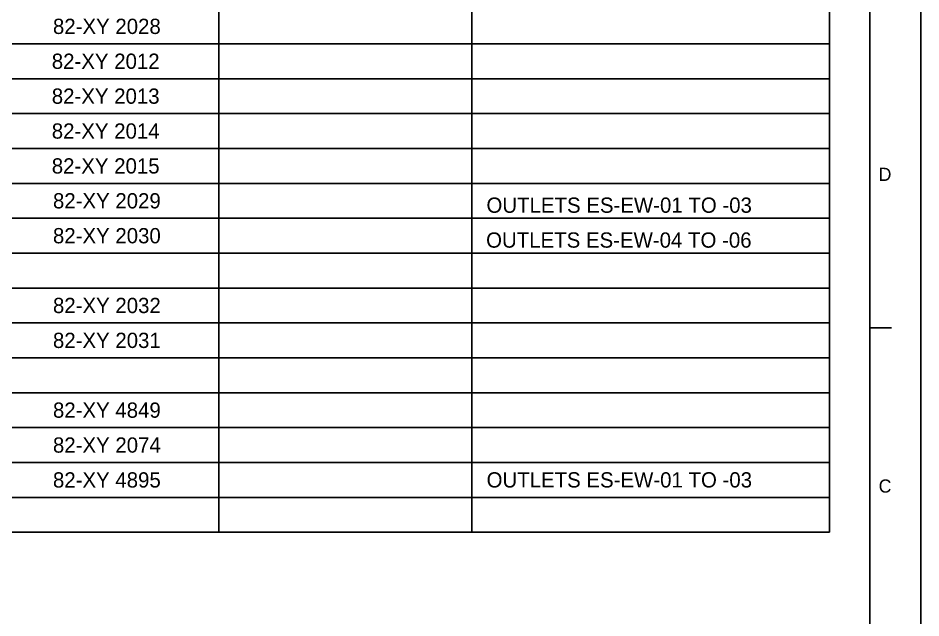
# Model space of a CAD drawing. Extents: x 0 to 841, y 0 to 594.
# Drawn here: x 634 to 841, y 160.3 to 297.9 of the extents above; entities that cross this region are included whole.
import ezdxf

# ---------------------------------------------------------------- set-up
doc = ezdxf.new("R2010")
doc.units = 0
for name, color, linetype in [('01-LIN-025-A', 7, 'Continuous'), ('09-LIN-050-B', 7, 'Continuous'), ('12-LIN-100-A', 7, 'Continuous')]:
    doc.layers.add(name, color=color, linetype=linetype)

msp = doc.modelspace()

# ---------------------------------------------------------------- linework, layer by layer
at = {"layer": '01-LIN-025-A'}
for p, q in [((829.26, 112.01), (829.26, 582.23)), ((834.27, 226.84), (829.26, 226.84))]:
    msp.add_line(p, q, dxfattribs=at)
at = {"layer": '09-LIN-050-B'}
msp.add_lwpolyline([(0, 0), (841, 0), (841, 594), (0, 594)], close=True, dxfattribs=at)
at = {"layer": '12-LIN-100-A'}
for p, q in [((738, 440), (738, 180)), ((680, 430), (680, 180)), ((820, 412), (820, 180)), ((552, 292), (680, 292)), ((680, 292), (738, 292)), ((738, 292), (820, 292)), ((552, 284), (680, 284)), ((680, 284), (738, 284)), ((738, 284), (820, 284)), ((552, 276), (680, 276)), ((680, 276), (738, 276)), ((738, 276), (820, 276)), ((552, 268), (680, 268)), ((680, 268), (738, 268)), ((738, 268), (820, 268)), ((552, 260), (680, 260)), ((680, 260), (738, 260)), ((738, 260), (820, 260)), ((552, 252), (680, 252)), ((680, 252), (738, 252)), ((738, 252), (820, 252)), ((552, 244), (680, 244)), ((680, 244), (738, 244)), ((738, 244), (820, 244)), ((552, 236), (680, 236)), ((680, 236), (738, 236)), ((738, 236), (820, 236)), ((552, 228), (680, 228)), ((680, 228), (738, 228)), ((738, 228), (820, 228)), ((552, 220), (680, 220)), ((680, 220), (738, 220)), ((738, 220), (820, 220)), ((502, 212), (680, 212)), ((636, 212), (686, 212)), ((680, 212), (738, 212)), ((738, 212), (820, 212)), ((502, 204), (680, 204)), ((636, 204), (686, 204)), ((680, 204), (738, 204)), ((738, 204), (820, 204)), ((502, 196), (680, 196)), ((636, 196), (686, 196)), ((680, 196), (738, 196)), ((738, 196), (820, 196)), ((502, 188), (680, 188)), ((636, 188), (686, 188)), ((680, 188), (738, 188)), ((738, 188), (820, 188)), ((680, 180), (608, 180)), ((680, 180), (738, 180)), ((680, 180), (680, 180)), ((738, 180), (820, 180))]:
    msp.add_line(p, q, dxfattribs=at)
msp.add_lwpolyline([(0, 594), (841, 594), (841, 0), (0, 0)], close=True, dxfattribs=at)

# ---------------------------------------------------------------- texts
at = {"layer": '01-LIN-025-A'}
for s, p in [('D', (831.31, 260.56)), ('C', (831.31, 189.08))]:
    msp.add_text(s, height=3.02, dxfattribs=at).set_placement(p)
at = {"layer": '12-LIN-100-A'}
for s, p in [('82-XY 2028', (642, 294.25)), ('82-XY 2012', (641.73, 286.25)), ('82-XY 2013', (641.73, 278.25)), ('82-XY 2014', (641.73, 270.25)), ('82-XY 2015', (641.73, 262.25)), ('82-XY 2029', (642, 254.25)), ('OUTLETS ES-EW-01 TO -03', (741.39, 253.25)), ('82-XY 2030', (642, 246.25)), ('OUTLETS ES-EW-04 TO -06', (741.31, 245.25)), ('82-XY 2032', (642, 230.25)), ('82-XY 2031', (642, 222.25)), ('82-XY 4849', (642, 206.25)), ('82-XY 2074', (642, 198.25)), ('82-XY 4895', (642, 190.25)), ('OUTLETS ES-EW-01 TO -03', (741.42, 190.26))]:
    msp.add_text(s, height=3.5, dxfattribs=at).set_placement(p)

doc.saveas('drawing.dxf')
